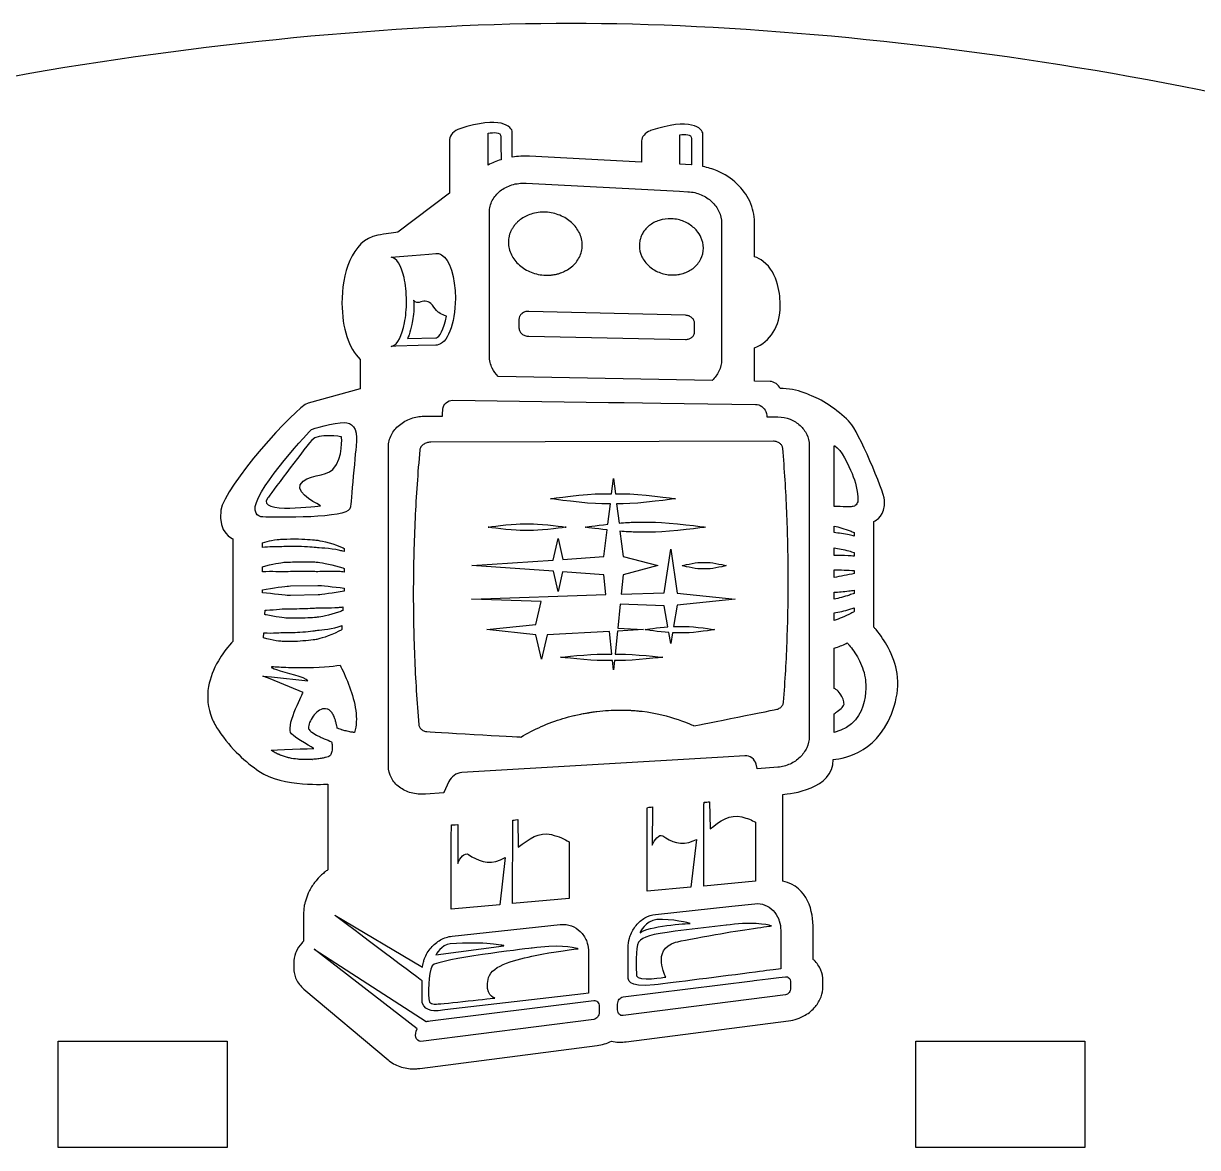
# Model space of a CAD drawing. Header units: millimetres. Extents: x -127 to 1881, y -61 to 1624.
# Drawn here: x 31.6 to 100.2, y -17.2 to 48.6 of the extents above; entities that cross this region are included whole.
import ezdxf

# ---------------------------------------------------------------- set-up
doc = ezdxf.new("R2010")
doc.units = ezdxf.units.MM
doc.layers.get('0').update_dxf_attribs({"linetype": 'CONTINUOUS', "true_color": 0xffffff})

msp = doc.modelspace()

# ---------------------------------------------------------------- linework, layer by layer
at = {"color": 7, "true_color": 0xffffff}
for points in [[(63.597, 48.572), (63.597, 48.572)], [(58.731, 40.286), (58.731, 42.148), (58.731, 42.148)], [(60.151, 40.752), (60.151, 42.199)], [(70.613, 40.298), (69.955, 40.333), (69.955, 42.057), (69.955, 42.057)], [(71.299, 40.205), (71.299, 42.096)], [(56.484, 41.779), (56.484, 38.872)], [(67.711, 41.699), (67.711, 40.451), (61.153, 40.801)], [(59.492, 40.604), (59.491, 40.604)], [(60.963, 39.23), (67.711, 38.874), (69.934, 38.757), (70.422, 38.732)], [(56.478, 38.651), (53.456, 36.361)], [(58.812, 29.114), (58.812, 37.514)], [(72.395, 36.89), (72.395, 28.905)], [(74.315, 34.93), (74.315, 36.802), (74.319, 36.943)], [(54.288, 34.994), (55.27, 35.074), (55.685, 35.108)], [(53.059, 34.895), (54.288, 34.994), (54.288, 34.994)], [(70.284, 31.502), (61.109, 31.733)], [(60.542, 31.263), (60.542, 30.764)], [(70.814, 30.541), (70.814, 31.023)], [(61.109, 30.272), (70.284, 30.089)], [(55.678, 29.76), (55.67, 29.76), (54.645, 29.728), (53.338, 29.688), (53.074, 29.682)], [(54.026, 30.136), (55.671, 30.186)], [(55.683, 29.759), (55.681, 29.759)], [(55.748, 29.763), (55.748, 29.762), (55.722, 29.762)], [(75.229, 27.631), (74.315, 27.648), (74.315, 29.594)], [(51.25, 28.923), (51.25, 27.197), (48.202, 26.366)], [(71.833, 27.694), (68.717, 27.75), (59.329, 27.922)], [(56.668, 26.535), (65.787, 26.409), (66.692, 26.397), (68.839, 26.367), (70.201, 26.348), (74.386, 26.291)], [(55.079, 25.606), (56.076, 25.604)], [(56.07, 25.722), (56.093, 26.01)], [(75.013, 25.758), (75.035, 25.637)], [(75.04, 25.554), (75.682, 25.553)], [(75.424, 24.132), (55.378, 24.075)], [(52.906, 5.131), (52.906, 23.803)], [(77.518, 23.897), (77.518, 23.838), (77.518, 23.838)], [(77.518, 23.838), (77.518, 6.857)], [(78.978, 20.325), (78.979, 23.872), (78.979, 23.872)], [(65.388, 21.064), (65.963, 21.064), (66.072, 21.95), (66.181, 21.064), (66.646, 21.064)], [(65.743, 19.275), (65.89, 20.475), (65.388, 20.475)], [(66.646, 20.475), (66.254, 20.475), (66.394, 19.342)], [(60.611, 19.299), (61.395, 19.299)], [(67.306, 19.395), (68.521, 19.395)], [(81.305, 13.256), (81.305, 19.431)], [(65.433, 11.688), (65.978, 11.688), (65.845, 13.007), (62.184, 12.809), (61.86, 11.385), (61.536, 12.809), (58.653, 13.115), (61.536, 13.42), (61.84, 14.756), (57.767, 14.894), (65.628, 15.16), (65.51, 16.328), (63.089, 16.494), (62.825, 15.335), (62.552, 16.531), (57.792, 16.858), (62.538, 17.184), (62.825, 18.445), (63.103, 17.223), (65.51, 17.388), (65.702, 18.947)], [(61.395, 18.918), (60.611, 18.918)], [(66.451, 18.872), (66.634, 17.388), (68.671, 16.858), (66.634, 16.328), (66.519, 15.191), (69.035, 15.275), (69.416, 17.82), (69.801, 15.249), (73.196, 14.894), (69.794, 14.54), (69.584, 13.305), (69.588, 13.305), (69.588, 13.305)], [(68.521, 18.822), (67.306, 18.822)], [(78.978, 18.787), (78.978, 19.175), (78.978, 19.175)], [(80.153, 18.789), (80.153, 18.589)], [(43.802, 18.428), (43.802, 14.059)], [(45.535, 17.91), (45.535, 18.194)], [(46.608, 17.961), (46.09, 17.956)], [(50.31, 17.866), (50.31, 17.68)], [(78.978, 17.445), (78.978, 17.904), (78.978, 17.904)], [(80.153, 17.623), (80.153, 17.411)], [(45.535, 16.488), (45.535, 16.782)], [(50.31, 16.694), (50.31, 16.483)], [(71.139, 17.048), (71.491, 17.048), (71.491, 17.048)], [(71.583, 16.666), (71.139, 16.666)], [(71.491, 17.048), (71.583, 17.048)], [(78.978, 16.161), (78.978, 16.621), (78.978, 16.621)], [(80.153, 16.576), (80.153, 16.39)], [(45.535, 15.274), (45.535, 15.449), (45.535, 15.449)], [(47.056, 15.666), (47.17, 15.669), (48.785, 15.7)], [(48.805, 15.15), (47.17, 15.117), (47.075, 15.115)], [(50.31, 15.544), (50.31, 15.364)], [(78.977, 14.89), (78.977, 15.301), (78.977, 15.301)], [(80.153, 15.422), (80.153, 15.232)], [(50.244, 14.443), (50.233, 14.227)], [(69.25, 13.287), (69.042, 14.514), (66.461, 14.6), (66.318, 13.196), (67.828, 13.115), (66.302, 13.032), (66.166, 11.688), (66.465, 11.688)], [(43.795, 13.928), (43.806, 13.053)], [(45.674, 13.99), (45.687, 14.247)], [(78.977, 13.653), (78.977, 14.096), (78.977, 14.096)], [(80.153, 14.397), (80.153, 14.169)], [(50.19, 13.346), (50.178, 13.115)], [(69.588, 13.305), (70.284, 13.305)], [(43.802, 12.967), (43.802, 12.423)], [(45.606, 12.625), (45.621, 12.925)], [(69.52, 12.925), (69.416, 12.31), (69.309, 12.937)], [(70.284, 12.922), (69.588, 12.922)], [(78.977, 9.676), (78.977, 12.039)], [(66.465, 11.307), (66.128, 11.307), (66.072, 10.758), (66.018, 11.307), (65.433, 11.307)], [(47.916, 9.44), (45.987, 10.227), (45.568, 10.398), (46.064, 10.343), (48.193, 10.112)], [(67.013, 8.394), (67.008, 8.394)], [(64.436, 8.229), (64.439, 8.229)], [(78.975, 7.091), (78.975, 8.191)], [(50.918, 7.103), (50.911, 7.103)], [(46.169, 5.977), (46.17, 5.976)], [(46.398, 5.853), (46.402, 5.853)], [(48.073, 5.51), (48.069, 5.51)], [(73.755, 5.736), (72.483, 5.661), (57.193, 4.753)], [(74.477, 4.991), (74.414, 5.249)], [(75.682, 5.067), (74.48, 4.976)], [(56.44, 4.235), (56.143, 3.578)], [(49.356, 4.081), (49.356, -0.937)], [(56.141, 3.571), (55.079, 3.489)], [(75.976, -1.597), (75.976, 3.473)], [(71.347, -1.884), (71.347, 2.886)], [(71.688, 3.045), (71.723, 1.457)], [(70.727, 0.758), (70.921, 0.845), (70.602, -1.953), (68.044, -2.189), (68.044, 2.594)], [(68.352, 2.743), (68.34, 0.504)], [(59.459, -0.347), (59.74, -0.22), (59.418, -2.985), (56.58, -3.247), (56.58, 0.921), (56.604, 1.687)], [(56.967, 1.718), (56.956, -0.573)], [(60.172, -2.915), (60.174, 1.969)], [(60.469, 2), (60.504, 0.388)], [(74.381, 1.854), (74.381, -1.604), (71.347, -1.884), (71.347, -1.884)], [(63.468, 0.707), (63.468, -2.611), (60.172, -2.915), (60.172, -2.915)], [(68.533, -3.543), (72.987, -3.066), (74.332, -2.922)], [(47.939, -3.54), (47.939, -5.111)], [(49.767, -3.589), (54.89, -6.626), (54.89, -6.626)], [(73.145, -4.119), (72.9, -4.148), (72.672, -4.174), (72.67, -4.174), (69.685, -4.528)], [(56.635, -4.817), (62.959, -4.14)], [(75.854, -4.488), (75.854, -6.727)], [(77.749, -6.175), (77.749, -4.4)], [(55.675, -5.913), (59.66, -5.374)], [(61.824, -5.457), (61.579, -5.485), (61.313, -5.517), (61.31, -5.517)], [(54.583, -10.242), (48.559, -5.576), (55.104, -9.807)], [(64.614, -5.765), (64.614, -8.158), (64.325, -8.191), (56.208, -9.131), (55.818, -9.176)], [(66.925, -7.279), (66.925, -5.503)], [(47.368, -6.383), (47.368, -6.686)], [(54.879, -8.71), (54.879, -7.439)], [(66.632, -8.372), (74.194, -7.432), (74.299, -7.418), (74.456, -7.4), (75.126, -7.318), (75.744, -7.239), (76.13, -7.191), (76.13, -7.191)], [(76.427, -7.516), (76.427, -7.851)], [(78.323, -7.759), (78.323, -7.425)], [(47.96, -7.912), (52.892, -12.06)], [(55.339, -9.774), (64.914, -8.585)], [(65.24, -8.921), (65.24, -9.27), (65.24, -9.27)], [(66.309, -9.134), (66.309, -8.786)], [(76.13, -8.247), (66.632, -9.465)], [(64.914, -9.686), (54.803, -10.984)], [(66.821, -10.996), (76.314, -9.771)], [(33.595, -10.962), (43.475, -10.962), (43.475, -17.181), (33.595, -17.181), (33.595, -10.962), (33.595, -10.962)], [(83.755, -10.962), (93.636, -10.962), (93.636, -17.181), (83.755, -17.181), (83.755, -10.962), (83.755, -10.962)], [(54.746, -12.555), (65.112, -11.215)]]:
    msp.add_lwpolyline(points, dxfattribs=at)
for points in [[(63.597, 48.572), (45.008, 48.572), (17.743, 44.461), (3.566, 37.453)], [(123.628, 37.453), (109.451, 44.46), (82.186, 48.572), (63.597, 48.572)], [(60.151, 42.199), (60.151, 42.556), (59.419, 43.196), (57.081, 42.406)], [(71.299, 42.096), (71.299, 42.453), (70.567, 43.092), (68.229, 42.303)], [(57.081, 42.406), (56.752, 42.324), (56.484, 42.044), (56.484, 41.779)], [(58.731, 42.148), (59.055, 42.209), (59.488, 42.235), (59.488, 41.947)], [(59.488, 41.947), (59.488, 41.642), (59.49, 41.004), (59.492, 40.604)], [(68.215, 42.296), (67.929, 42.189), (67.711, 41.938), (67.711, 41.699)], [(68.229, 42.303), (68.222, 42.301), (68.219, 42.298), (68.215, 42.296)], [(69.955, 42.057), (70.267, 42.106), (70.635, 42.108), (70.635, 41.842)], [(70.635, 41.842), (70.635, 41.478), (70.64, 40.634), (70.641, 40.295)], [(59.491, 40.604), (59.223, 40.521), (58.97, 40.413), (58.731, 40.286)], [(61.153, 40.801), (60.812, 40.82), (60.476, 40.803), (60.151, 40.752)], [(70.641, 40.295), (70.632, 40.295), (70.622, 40.298), (70.613, 40.298)], [(72.133, 39.947), (71.867, 40.061), (71.587, 40.145), (71.299, 40.205)], [(73.29, 39.198), (72.96, 39.509), (72.57, 39.762), (72.133, 39.947)], [(60.131, 39.131), (60.387, 39.21), (60.668, 39.245), (60.963, 39.23)], [(74.044, 38.17), (73.868, 38.548), (73.614, 38.894), (73.29, 39.198)], [(56.484, 38.872), (56.484, 38.807), (56.478, 38.651), (56.478, 38.651)], [(58.983, 38.218), (59.092, 38.43), (59.25, 38.619), (59.446, 38.775)], [(59.446, 38.775), (59.641, 38.93), (59.873, 39.051), (60.131, 39.131)], [(70.422, 38.732), (70.698, 38.72), (70.956, 38.655), (71.193, 38.554)], [(71.193, 38.554), (71.429, 38.453), (71.641, 38.316), (71.819, 38.147)], [(58.812, 37.514), (58.812, 37.766), (58.873, 38.002), (58.983, 38.218)], [(71.819, 38.147), (71.997, 37.982), (72.142, 37.788), (72.24, 37.574)], [(74.319, 36.943), (74.319, 37.363), (74.226, 37.776), (74.044, 38.17)], [(60.628, 37.101), (60.608, 37.087), (60.586, 37.077), (60.567, 37.063)], [(61.26, 37.426), (61.024, 37.353), (60.813, 37.24), (60.628, 37.101)], [(62.101, 37.533), (61.805, 37.546), (61.519, 37.509), (61.26, 37.426)], [(62.939, 37.35), (62.682, 37.454), (62.398, 37.52), (62.101, 37.533)], [(63.619, 36.926), (63.426, 37.101), (63.195, 37.244), (62.939, 37.35)], [(69.469, 37.149), (69.211, 37.162), (68.963, 37.127), (68.738, 37.054)], [(70.194, 36.988), (69.972, 37.081), (69.728, 37.137), (69.469, 37.149)], [(72.24, 37.574), (72.34, 37.36), (72.395, 37.129), (72.395, 36.89)], [(60.088, 36.466), (60.04, 36.368), (60.001, 36.266), (59.974, 36.159)], [(60.098, 36.492), (60.093, 36.483), (60.093, 36.474), (60.088, 36.466)], [(60.109, 36.508), (60.106, 36.501), (60.102, 36.496), (60.098, 36.492)], [(60.206, 36.655), (60.173, 36.605), (60.136, 36.561), (60.109, 36.508)], [(60.336, 36.835), (60.287, 36.778), (60.247, 36.717), (60.206, 36.655)], [(60.462, 36.959), (60.42, 36.918), (60.375, 36.878), (60.336, 36.835)], [(60.567, 37.063), (60.529, 37.029), (60.499, 36.992), (60.462, 36.959)], [(64.076, 36.324), (63.968, 36.547), (63.81, 36.751), (63.619, 36.926)], [(67.89, 36.467), (67.836, 36.398), (67.787, 36.321), (67.746, 36.243)], [(67.914, 36.501), (67.907, 36.491), (67.898, 36.478), (67.89, 36.467)], [(68.117, 36.707), (68.045, 36.643), (67.976, 36.576), (67.914, 36.501)], [(68.138, 36.727), (68.13, 36.721), (68.124, 36.712), (68.117, 36.707)], [(68.165, 36.746), (68.157, 36.739), (68.146, 36.734), (68.138, 36.727)], [(68.738, 37.054), (68.523, 36.984), (68.331, 36.877), (68.165, 36.746)], [(70.51, 36.822), (70.41, 36.885), (70.305, 36.941), (70.194, 36.988)], [(70.786, 36.609), (70.701, 36.687), (70.608, 36.758), (70.51, 36.822)], [(70.936, 36.451), (70.889, 36.506), (70.84, 36.559), (70.786, 36.609)], [(70.939, 36.447), (70.938, 36.448), (70.938, 36.45), (70.936, 36.451)], [(71.182, 36.072), (71.121, 36.206), (71.036, 36.33), (70.939, 36.447)], [(52.282, 36.184), (50.728, 35.893), (50.184, 33.867), (50.189, 32.218)], [(53.456, 36.361), (53.125, 36.326), (52.74, 36.269), (52.282, 36.184)], [(59.968, 36.126), (59.942, 36.014), (59.925, 35.896), (59.925, 35.775)], [(59.925, 35.775), (59.925, 35.52), (59.987, 35.274), (60.098, 35.048)], [(59.974, 36.159), (59.972, 36.148), (59.97, 36.137), (59.968, 36.126)], [(64.243, 35.604), (64.243, 35.857), (64.182, 36.1), (64.076, 36.324)], [(67.618, 35.891), (67.596, 35.79), (67.582, 35.686), (67.582, 35.58)], [(67.622, 35.922), (67.621, 35.912), (67.62, 35.901), (67.618, 35.891)], [(67.725, 36.203), (67.682, 36.113), (67.649, 36.019), (67.622, 35.922)], [(67.729, 36.218), (67.729, 36.214), (67.728, 36.209), (67.725, 36.203)], [(67.746, 36.243), (67.742, 36.235), (67.734, 36.229), (67.729, 36.218)], [(71.328, 35.431), (71.328, 35.656), (71.276, 35.874), (71.182, 36.072)], [(55.685, 35.108), (55.7, 35.11), (55.715, 35.11), (55.73, 35.111)], [(55.73, 35.111), (55.744, 35.113), (55.76, 35.115), (55.774, 35.115)], [(55.774, 35.115), (55.858, 35.113), (55.94, 35.088), (56.019, 35.04)], [(56.019, 35.04), (56.478, 34.764), (56.822, 33.753), (56.821, 32.487)], [(60.098, 35.048), (60.209, 34.821), (60.37, 34.614), (60.567, 34.44)], [(64.076, 34.9), (64.182, 35.114), (64.243, 35.352), (64.243, 35.604)], [(67.582, 35.58), (67.582, 35.352), (67.635, 35.133), (67.729, 34.931)], [(71.182, 34.803), (71.276, 34.994), (71.328, 35.207), (71.328, 35.431)], [(53.82, 33.705), (53.658, 34.424), (53.376, 34.889), (53.059, 34.895)], [(60.567, 34.44), (60.765, 34.265), (61, 34.122), (61.26, 34.018)], [(63.619, 34.334), (63.81, 34.493), (63.968, 34.684), (64.076, 34.9)], [(67.729, 34.931), (67.827, 34.729), (67.965, 34.545), (68.138, 34.39)], [(68.138, 34.39), (68.309, 34.234), (68.511, 34.105), (68.738, 34.015)], [(70.786, 34.297), (70.862, 34.362), (70.93, 34.435), (70.994, 34.511)], [(70.994, 34.511), (71.069, 34.602), (71.131, 34.699), (71.182, 34.803)], [(74.83, 34.653), (74.675, 34.771), (74.5, 34.862), (74.315, 34.93)], [(75.823, 32.079), (75.823, 32.622), (75.728, 33.961), (74.83, 34.653)], [(53.962, 32.33), (53.962, 32.842), (53.909, 33.311), (53.82, 33.705)], [(61.26, 34.018), (61.519, 33.916), (61.805, 33.855), (62.101, 33.845)], [(62.101, 33.845), (62.202, 33.843), (62.3, 33.846), (62.396, 33.855)], [(62.396, 33.855), (62.419, 33.857), (62.441, 33.858), (62.464, 33.862)], [(62.464, 33.862), (62.56, 33.872), (62.653, 33.886), (62.742, 33.906)], [(62.742, 33.906), (62.747, 33.909), (62.748, 33.909), (62.753, 33.909)], [(62.753, 33.909), (62.816, 33.926), (62.878, 33.943), (62.939, 33.962)], [(62.939, 33.962), (62.952, 33.967), (62.965, 33.975), (62.977, 33.981)], [(62.977, 33.981), (63.086, 34.017), (63.191, 34.062), (63.289, 34.115)], [(63.289, 34.115), (63.293, 34.116), (63.3, 34.119), (63.304, 34.122)], [(63.304, 34.122), (63.417, 34.182), (63.523, 34.253), (63.619, 34.334)], [(68.738, 34.015), (68.963, 33.924), (69.211, 33.869), (69.469, 33.86)], [(69.469, 33.86), (69.544, 33.858), (69.617, 33.861), (69.69, 33.867)], [(69.69, 33.867), (69.712, 33.868), (69.735, 33.871), (69.758, 33.872)], [(69.758, 33.872), (69.809, 33.879), (69.858, 33.885), (69.907, 33.893)], [(69.907, 33.893), (69.93, 33.899), (69.953, 33.903), (69.976, 33.906)], [(69.976, 33.906), (70.026, 33.918), (70.078, 33.932), (70.125, 33.946)], [(70.125, 33.946), (70.143, 33.95), (70.162, 33.956), (70.179, 33.961)], [(70.179, 33.961), (70.184, 33.963), (70.19, 33.965), (70.194, 33.966)], [(70.194, 33.966), (70.205, 33.97), (70.213, 33.975), (70.222, 33.979)], [(70.222, 33.979), (70.434, 34.054), (70.625, 34.161), (70.786, 34.297)], [(53.848, 31.052), (53.922, 31.43), (53.963, 31.864), (53.962, 32.33)], [(54.71, 32.252), (54.686, 32.24), (54.474, 32.193), (54.376, 32.381)], [(54.376, 32.381), (54.394, 32.261), (54.4, 32.137), (54.399, 32.013)], [(55.394, 32.188), (55.186, 32.358), (54.931, 32.359), (54.71, 32.252)], [(56.821, 32.487), (56.817, 30.99), (56.33, 29.807), (55.748, 29.763)], [(50.189, 32.218), (50.199, 30.733), (50.592, 29.569), (51.25, 28.923)], [(54.399, 32.013), (54.397, 31.618), (54.316, 31.223), (54.267, 30.972)], [(55.718, 31.776), (55.588, 31.894), (55.532, 32.074), (55.394, 32.188)], [(55.852, 31.665), (55.807, 31.698), (55.762, 31.734), (55.718, 31.776)], [(56.188, 31.492), (56.072, 31.532), (55.96, 31.587), (55.852, 31.665)], [(60.704, 31.596), (60.656, 31.555), (60.617, 31.509), (60.589, 31.453)], [(60.708, 31.601), (60.706, 31.6), (60.706, 31.598), (60.704, 31.596)], [(60.718, 31.606), (60.714, 31.603), (60.71, 31.603), (60.708, 31.601)], [(60.888, 31.7), (60.825, 31.679), (60.768, 31.646), (60.718, 31.606)], [(61.109, 31.733), (61.03, 31.736), (60.956, 31.723), (60.888, 31.7)], [(74.315, 29.594), (75.248, 29.965), (75.823, 30.83), (75.823, 32.079)], [(53.128, 29.693), (53.437, 29.783), (53.704, 30.305), (53.848, 31.052)], [(54.267, 30.972), (54.225, 30.749), (54.172, 30.547), (54.111, 30.365)], [(55.718, 30.188), (55.861, 30.203), (56.154, 30.65), (56.303, 31.455)], [(56.303, 31.455), (56.264, 31.466), (56.225, 31.479), (56.188, 31.492)], [(60.582, 31.437), (60.557, 31.383), (60.542, 31.326), (60.542, 31.263)], [(60.586, 31.45), (60.583, 31.446), (60.585, 31.442), (60.582, 31.437)], [(60.589, 31.453), (60.589, 31.452), (60.586, 31.452), (60.586, 31.45)], [(70.489, 31.461), (70.427, 31.486), (70.357, 31.502), (70.284, 31.502)], [(70.658, 31.357), (70.611, 31.399), (70.553, 31.436), (70.489, 31.461)], [(70.772, 31.204), (70.744, 31.262), (70.706, 31.314), (70.658, 31.357)], [(70.814, 31.023), (70.814, 31.086), (70.798, 31.148), (70.772, 31.204)], [(54.111, 30.365), (54.085, 30.285), (54.056, 30.208), (54.026, 30.136)], [(60.542, 30.764), (60.542, 30.696), (60.556, 30.634), (60.586, 30.574)], [(60.586, 30.574), (60.614, 30.518), (60.656, 30.463), (60.708, 30.419)], [(60.708, 30.419), (60.76, 30.375), (60.82, 30.338), (60.888, 30.314)], [(60.888, 30.314), (60.956, 30.287), (61.03, 30.273), (61.109, 30.272)], [(70.489, 30.12), (70.553, 30.142), (70.611, 30.176), (70.658, 30.217)], [(70.658, 30.217), (70.706, 30.257), (70.744, 30.307), (70.772, 30.362)], [(70.772, 30.362), (70.798, 30.416), (70.814, 30.477), (70.814, 30.541)], [(53.074, 29.682), (53.093, 29.684), (53.109, 29.688), (53.128, 29.693)], [(55.671, 30.186), (55.686, 30.188), (55.702, 30.188), (55.718, 30.188)], [(55.681, 29.759), (55.679, 29.76), (55.678, 29.76), (55.678, 29.76)], [(55.722, 29.762), (55.709, 29.762), (55.697, 29.758), (55.683, 29.759)], [(70.284, 30.089), (70.357, 30.088), (70.427, 30.099), (70.489, 30.12)], [(58.983, 28.4), (58.873, 28.62), (58.812, 28.862), (58.812, 29.114)], [(72.395, 28.905), (72.395, 28.665), (72.34, 28.437), (72.24, 28.23)], [(59.329, 27.922), (59.187, 28.065), (59.069, 28.225), (58.983, 28.4)], [(72.24, 28.23), (72.145, 28.029), (72.004, 27.847), (71.833, 27.694)], [(75.814, 27.221), (75.717, 27.451), (75.477, 27.627), (75.229, 27.631)], [(77.227, 26.973), (76.779, 27.132), (76.302, 27.214), (75.814, 27.221)], [(77.658, 26.787), (77.518, 26.856), (77.377, 26.92), (77.227, 26.973)], [(79.916, 25.22), (79.386, 25.786), (78.314, 26.572), (77.658, 26.787)], [(48.202, 26.366), (47.486, 26.142), (43.287, 21.472), (43.108, 20.1)], [(56.093, 26.01), (56.116, 26.303), (56.375, 26.539), (56.668, 26.535)], [(74.386, 26.291), (74.637, 26.287), (74.88, 26.109), (74.978, 25.877)], [(53.547, 25.082), (53.744, 25.244), (53.978, 25.377), (54.237, 25.467)], [(54.237, 25.467), (54.467, 25.548), (54.719, 25.594), (54.982, 25.603)], [(54.982, 25.603), (55.014, 25.604), (55.046, 25.606), (55.079, 25.606)], [(56.076, 25.604), (56.07, 25.642), (56.067, 25.682), (56.07, 25.722)], [(74.978, 25.877), (74.994, 25.838), (75.006, 25.798), (75.013, 25.758)], [(75.035, 25.637), (75.04, 25.609), (75.04, 25.581), (75.04, 25.554)], [(75.682, 25.553), (75.936, 25.551), (76.177, 25.504), (76.398, 25.42)], [(76.398, 25.42), (76.618, 25.335), (76.815, 25.214), (76.983, 25.063)], [(45.12, 20.31), (45.264, 21.497), (48.402, 24.827), (48.402, 24.827)], [(48.402, 24.827), (48.402, 24.827), (49.758, 25.234), (50.326, 25.234)], [(50.326, 25.234), (50.735, 25.234), (51.122, 24.964), (51.03, 24.034)], [(53.079, 24.507), (53.189, 24.724), (53.348, 24.919), (53.547, 25.082)], [(76.983, 25.063), (77.146, 24.914), (77.281, 24.735), (77.373, 24.538)], [(81.919, 20.682), (81.883, 21.27), (80.356, 24.751), (79.916, 25.22)], [(48.427, 24.204), (47.787, 23.43), (46.014, 21.058), (45.829, 20.796)], [(50.159, 24.391), (50.159, 24.391), (48.785, 24.635), (48.427, 24.204)], [(49.651, 22.489), (50.298, 23.209), (50.159, 24.391), (50.159, 24.391)], [(52.906, 23.803), (52.906, 24.052), (52.968, 24.291), (53.079, 24.507)], [(55.143, 24.04), (55.069, 24.016), (55.002, 23.982), (54.944, 23.941)], [(55.378, 24.075), (55.296, 24.075), (55.216, 24.062), (55.143, 24.04)], [(75.627, 24.099), (75.563, 24.121), (75.496, 24.133), (75.424, 24.132)], [(75.797, 24.011), (75.748, 24.047), (75.689, 24.078), (75.627, 24.099)], [(77.373, 24.538), (77.466, 24.34), (77.518, 24.125), (77.518, 23.897)], [(51.03, 24.034), (51.013, 23.863), (50.687, 20.294), (50.687, 20.294)], [(54.74, 23.622), (54.619, 22.289), (54.528, 20.949), (54.465, 19.608)], [(54.803, 23.798), (54.768, 23.744), (54.746, 23.685), (54.74, 23.622)], [(54.944, 23.941), (54.885, 23.901), (54.838, 23.852), (54.803, 23.798)], [(75.919, 23.879), (75.888, 23.929), (75.846, 23.974), (75.797, 24.011)], [(75.972, 23.717), (75.967, 23.775), (75.948, 23.828), (75.919, 23.879)], [(76.206, 20.016), (76.152, 21.253), (76.076, 22.487), (75.972, 23.717)], [(78.979, 23.872), (78.991, 23.868), (79.002, 23.863), (79.014, 23.858)], [(79.014, 23.858), (79.403, 23.682), (79.812, 22.709), (80.024, 22.239)], [(47.749, 21.585), (48.112, 22.231), (49.246, 22.04), (49.651, 22.489)], [(80.024, 22.239), (80.235, 21.771), (80.361, 21.237), (80.361, 20.648)], [(48.936, 20.363), (48.936, 20.363), (47.465, 21.079), (47.749, 21.585)], [(45.829, 20.796), (45.17, 19.854), (48.936, 20.363), (48.936, 20.363)], [(62.38, 20.769), (62.38, 20.769), (64.5, 21.064), (65.388, 21.064)], [(65.388, 20.475), (64.524, 20.475), (62.38, 20.769), (62.38, 20.769)], [(66.646, 21.064), (67.51, 21.064), (69.693, 20.769), (69.693, 20.769)], [(69.693, 20.769), (69.693, 20.769), (67.532, 20.475), (66.646, 20.475)], [(80.361, 20.648), (80.36, 20.604), (80.35, 20.561), (80.332, 20.523)], [(81.305, 19.431), (81.435, 19.515), (81.975, 19.76), (81.919, 20.682)], [(43.108, 20.1), (42.928, 18.727), (43.802, 18.428), (43.802, 18.428)], [(45.125, 20.034), (45.116, 20.083), (45.12, 20.31), (45.12, 20.31)], [(45.448, 19.721), (45.27, 19.752), (45.158, 19.88), (45.125, 20.034)], [(50.553, 20.089), (49.999, 19.608), (45.794, 19.662), (45.448, 19.721)], [(50.645, 20.186), (50.622, 20.152), (50.59, 20.118), (50.553, 20.089)], [(50.687, 20.294), (50.682, 20.259), (50.668, 20.222), (50.645, 20.186)], [(76.291, 16.305), (76.288, 17.544), (76.26, 18.781), (76.206, 20.016)], [(79.68, 20.295), (79.447, 20.301), (79.212, 20.311), (78.978, 20.325)], [(79.784, 20.298), (79.751, 20.297), (79.715, 20.296), (79.68, 20.295)], [(79.91, 20.303), (79.869, 20.301), (79.826, 20.3), (79.784, 20.298)], [(80.036, 20.308), (79.996, 20.306), (79.953, 20.304), (79.91, 20.303)], [(80.158, 20.342), (80.118, 20.321), (80.079, 20.311), (80.036, 20.308)], [(80.26, 20.416), (80.23, 20.384), (80.195, 20.361), (80.158, 20.342)], [(80.332, 20.523), (80.314, 20.484), (80.291, 20.446), (80.26, 20.416)], [(54.465, 19.608), (54.401, 18.266), (54.368, 16.921), (54.362, 15.578)], [(58.736, 19.107), (58.736, 19.107), (60.058, 19.299), (60.611, 19.299)], [(61.395, 19.299), (61.934, 19.299), (63.295, 19.107), (63.295, 19.107)], [(64.404, 19.107), (64.404, 19.107), (65.035, 19.197), (65.743, 19.275)], [(66.394, 19.342), (66.743, 19.372), (67.07, 19.395), (67.306, 19.395)], [(68.521, 19.395), (69.355, 19.395), (71.461, 19.107), (71.461, 19.107)], [(60.611, 18.918), (60.073, 18.918), (58.736, 19.107), (58.736, 19.107)], [(63.295, 19.107), (63.295, 19.107), (61.948, 18.918), (61.395, 18.918)], [(65.702, 18.947), (65.013, 19.024), (64.404, 19.107), (64.404, 19.107)], [(67.306, 18.822), (67.087, 18.822), (66.781, 18.843), (66.451, 18.872)], [(71.461, 19.107), (71.461, 19.107), (69.377, 18.822), (68.521, 18.822)], [(78.978, 19.175), (79.261, 19.107), (79.593, 19.015), (79.913, 18.89)], [(79.864, 18.662), (79.56, 18.726), (79.247, 18.763), (78.978, 18.787)], [(80.153, 18.589), (80.058, 18.615), (79.963, 18.641), (79.864, 18.662)], [(79.913, 18.89), (79.994, 18.858), (80.074, 18.824), (80.153, 18.789)], [(45.535, 18.194), (45.723, 18.255), (45.906, 18.294), (46.065, 18.326)], [(46.09, 17.956), (45.923, 17.95), (45.729, 17.941), (45.535, 17.91)], [(46.065, 18.326), (46.325, 18.374), (46.524, 18.397), (46.594, 18.401)], [(46.594, 18.401), (46.64, 18.403), (46.875, 18.415), (47.17, 18.419)], [(47.17, 17.978), (46.881, 17.975), (46.652, 17.964), (46.608, 17.961)], [(47.17, 18.419), (47.32, 18.42), (47.483, 18.42), (47.649, 18.416)], [(47.643, 17.976), (47.48, 17.98), (47.317, 17.98), (47.17, 17.978)], [(48.675, 17.91), (48.609, 17.92), (48.127, 17.968), (47.643, 17.976)], [(47.649, 18.416), (48.142, 18.408), (48.636, 18.358), (48.705, 18.349)], [(50.059, 17.748), (49.458, 17.885), (48.81, 17.894), (48.675, 17.91)], [(48.705, 18.349), (48.842, 18.332), (49.502, 18.212), (50.102, 17.961)], [(50.102, 17.961), (50.172, 17.931), (50.242, 17.899), (50.31, 17.866)], [(78.978, 17.904), (79.235, 17.858), (79.534, 17.797), (79.827, 17.719)], [(50.31, 17.68), (50.228, 17.705), (50.144, 17.728), (50.059, 17.748)], [(79.804, 17.438), (79.519, 17.452), (79.229, 17.45), (78.978, 17.445)], [(80.153, 17.411), (80.04, 17.423), (79.923, 17.433), (79.804, 17.438)], [(79.827, 17.719), (79.939, 17.689), (80.046, 17.656), (80.153, 17.623)], [(45.535, 16.782), (46.088, 16.96), (46.66, 17.041), (46.783, 17.052)], [(46.794, 16.489), (46.671, 16.48), (46.089, 16.531), (45.535, 16.488)], [(46.783, 17.052), (46.818, 17.054), (46.969, 17.062), (47.17, 17.069)], [(47.17, 16.506), (46.974, 16.499), (46.828, 16.493), (46.794, 16.489)], [(47.17, 17.069), (47.34, 17.075), (47.546, 17.082), (47.754, 17.083)], [(47.755, 16.52), (47.546, 16.519), (47.34, 16.512), (47.17, 16.506)], [(47.754, 17.083), (48.206, 17.089), (48.661, 17.068), (48.724, 17.066)], [(48.714, 16.502), (48.652, 16.506), (48.204, 16.525), (47.755, 16.52)], [(50.007, 16.51), (49.44, 16.541), (48.841, 16.495), (48.714, 16.502)], [(48.724, 17.066), (48.852, 17.057), (49.458, 16.963), (50.026, 16.79)], [(50.31, 16.483), (50.212, 16.494), (50.111, 16.505), (50.007, 16.51)], [(50.026, 16.79), (50.123, 16.761), (50.218, 16.728), (50.31, 16.694)], [(70.078, 16.857), (70.078, 16.857), (70.826, 17.048), (71.139, 17.048)], [(71.139, 16.666), (70.834, 16.666), (70.078, 16.857), (70.078, 16.857)], [(71.583, 17.048), (71.889, 17.048), (72.66, 16.857), (72.66, 16.857)], [(72.66, 16.857), (72.66, 16.857), (71.897, 16.666), (71.583, 16.666)], [(78.978, 16.621), (79.33, 16.61), (79.778, 16.592), (80.153, 16.576)], [(76.23, 12.59), (76.277, 13.829), (76.295, 15.068), (76.291, 16.305)], [(80.153, 16.39), (79.777, 16.315), (79.328, 16.226), (78.978, 16.161)], [(45.535, 15.449), (46.118, 15.542), (46.915, 15.663), (47.056, 15.666)], [(47.075, 15.115), (46.933, 15.112), (46.123, 15.204), (45.535, 15.274)], [(48.785, 15.7), (48.926, 15.703), (49.723, 15.613), (50.31, 15.544)], [(50.31, 15.364), (49.729, 15.272), (48.946, 15.152), (48.805, 15.15)], [(54.362, 15.578), (54.357, 14.234), (54.381, 12.89), (54.434, 11.551)], [(78.977, 15.301), (79.234, 15.318), (79.537, 15.341), (79.835, 15.376)], [(79.869, 15.136), (79.56, 15.037), (79.241, 14.953), (78.977, 14.89)], [(79.835, 15.376), (79.943, 15.39), (80.049, 15.406), (80.153, 15.422)], [(80.153, 15.232), (80.06, 15.198), (79.967, 15.167), (79.869, 15.136)], [(49.978, 14.415), (50.069, 14.421), (50.158, 14.431), (50.244, 14.443)], [(43.802, 14.059), (43.798, 14.017), (43.795, 13.972), (43.795, 13.928)], [(45.754, 13.972), (45.727, 13.978), (45.7, 13.985), (45.674, 13.99)], [(45.687, 14.247), (45.713, 14.248), (45.739, 14.25), (45.766, 14.251)], [(46.966, 13.784), (46.847, 13.786), (46.285, 13.863), (45.754, 13.972)], [(45.766, 14.251), (46.298, 14.281), (46.861, 14.343), (46.978, 14.34)], [(47.218, 13.78), (47.086, 13.781), (46.992, 13.782), (46.966, 13.784)], [(46.978, 14.34), (47.005, 14.34), (47.108, 14.339), (47.248, 14.337)], [(47.871, 13.788), (47.629, 13.781), (47.39, 13.78), (47.218, 13.78)], [(47.248, 14.337), (47.419, 14.337), (47.646, 14.339), (47.875, 14.346)], [(48.777, 13.837), (48.718, 13.83), (48.294, 13.798), (47.871, 13.788)], [(47.875, 14.346), (48.294, 14.355), (48.712, 14.387), (48.772, 14.393)], [(48.772, 14.393), (48.888, 14.403), (49.448, 14.375), (49.978, 14.415)], [(49.994, 14.138), (49.462, 13.959), (48.897, 13.846), (48.777, 13.837)], [(50.233, 14.227), (50.155, 14.196), (50.075, 14.165), (49.994, 14.138)], [(78.977, 14.096), (79.253, 14.144), (79.58, 14.212), (79.897, 14.309)], [(79.956, 14.062), (79.619, 13.89), (79.264, 13.751), (78.977, 13.653)], [(79.897, 14.309), (79.984, 14.336), (80.069, 14.365), (80.153, 14.397)], [(80.153, 14.169), (80.09, 14.133), (80.023, 14.097), (79.956, 14.062)], [(43.806, 13.053), (43.804, 13.025), (43.802, 12.996), (43.802, 12.967)], [(47.731, 12.966), (48.18, 12.991), (48.627, 13.059), (48.688, 13.071)], [(48.688, 13.071), (48.813, 13.093), (49.415, 13.117), (49.974, 13.276)], [(49.974, 13.276), (50.047, 13.296), (50.12, 13.32), (50.19, 13.346)], [(50.178, 13.115), (50.124, 13.081), (50.068, 13.049), (50.011, 13.02)], [(67.921, 13.114), (67.921, 13.114), (68.695, 13.239), (69.25, 13.287)], [(69.309, 12.937), (68.757, 12.98), (67.921, 13.114), (67.921, 13.114)], [(70.284, 13.305), (70.764, 13.305), (71.973, 13.114), (71.973, 13.114)], [(71.973, 13.114), (71.973, 13.114), (70.776, 12.922), (70.284, 12.922)], [(81.428, 13.115), (81.386, 13.164), (81.346, 13.211), (81.305, 13.256)], [(82.14, 12.065), (81.945, 12.428), (81.706, 12.779), (81.428, 13.115)], [(43.802, 12.423), (43.777, 12.394), (43.749, 12.364), (43.722, 12.335)], [(46.759, 12.418), (46.643, 12.427), (46.129, 12.474), (45.606, 12.625)], [(45.621, 12.925), (46.138, 12.893), (46.657, 12.956), (46.771, 12.947)], [(47.153, 12.416), (46.948, 12.414), (46.795, 12.417), (46.759, 12.418)], [(46.771, 12.947), (46.806, 12.946), (46.967, 12.943), (47.179, 12.946)], [(47.737, 12.438), (47.529, 12.423), (47.324, 12.418), (47.153, 12.416)], [(47.179, 12.946), (47.343, 12.948), (47.536, 12.953), (47.731, 12.966)], [(48.714, 12.544), (48.65, 12.532), (48.193, 12.463), (47.737, 12.438)], [(50.011, 13.02), (49.452, 12.724), (48.842, 12.566), (48.714, 12.544)], [(69.588, 12.922), (69.566, 12.922), (69.543, 12.924), (69.52, 12.925)], [(76.02, 8.875), (76.116, 10.112), (76.185, 11.351), (76.23, 12.59)], [(43.722, 12.335), (43.424, 11.999), (43.167, 11.649), (42.959, 11.292)], [(62.966, 11.497), (62.966, 11.497), (64.706, 11.688), (65.433, 11.688)], [(66.465, 11.688), (67.173, 11.688), (68.963, 11.497), (68.963, 11.497)], [(78.977, 12.039), (79.013, 12.05), (79.051, 12.059), (79.087, 12.068)], [(79.087, 12.068), (79.329, 12.143), (79.555, 12.242), (79.745, 12.338)], [(79.745, 12.338), (79.779, 12.299), (79.816, 12.258), (79.855, 12.212)], [(79.855, 12.212), (80.026, 12.006), (80.227, 11.733), (80.401, 11.409)], [(82.658, 10.553), (82.579, 11.059), (82.406, 11.569), (82.14, 12.065)], [(42.959, 11.292), (42.665, 10.793), (42.472, 10.287), (42.386, 9.792)], [(47.774, 10.897), (48.872, 10.897), (49.603, 10.954), (50.078, 11.041)], [(50.078, 11.041), (50.093, 11.009), (50.109, 10.978), (50.125, 10.945)], [(54.434, 11.551), (54.486, 10.213), (54.568, 8.88), (54.679, 7.553)], [(65.433, 11.307), (64.724, 11.307), (62.966, 11.497), (62.966, 11.497)], [(68.963, 11.497), (68.963, 11.497), (67.191, 11.307), (66.465, 11.307)], [(80.401, 11.409), (80.577, 11.086), (80.724, 10.711), (80.788, 10.301)], [(46.369, 10.758), (46.158, 10.829), (46.035, 10.897), (46.089, 10.959)], [(46.089, 10.959), (46.092, 10.962), (46.093, 10.964), (46.096, 10.966)], [(46.096, 10.966), (46.21, 10.951), (46.35, 10.938), (46.518, 10.928)], [(48.193, 10.112), (48.043, 10.353), (46.915, 10.571), (46.369, 10.758)], [(46.518, 10.928), (46.831, 10.909), (47.243, 10.897), (47.774, 10.897)], [(50.125, 10.945), (50.285, 10.621), (50.471, 10.211), (50.631, 9.768)], [(80.788, 10.301), (80.789, 10.301), (81.256, 7.679), (78.975, 7.091)], [(82.494, 8.646), (82.684, 9.272), (82.756, 9.909), (82.658, 10.553)], [(42.386, 9.792), (42.273, 9.148), (42.337, 8.523), (42.577, 7.942)], [(50.631, 9.768), (50.792, 9.325), (50.929, 8.847), (50.992, 8.387)], [(79.084, 9.619), (79.049, 9.643), (79.014, 9.661), (78.977, 9.676)], [(79.329, 9.367), (79.259, 9.466), (79.174, 9.555), (79.084, 9.619)], [(47.236, 7.015), (46.854, 7.384), (47.825, 9.217), (47.916, 9.44)], [(79.495, 9.05), (79.454, 9.158), (79.397, 9.268), (79.329, 9.367)], [(79.555, 8.761), (79.555, 8.842), (79.534, 8.945), (79.495, 9.05)], [(48.791, 8.352), (48.682, 8.272), (48.582, 8.165), (48.498, 8.047)], [(49.144, 8.49), (49.021, 8.483), (48.9, 8.431), (48.791, 8.352)], [(49.317, 8.47), (49.263, 8.487), (49.203, 8.495), (49.144, 8.49)], [(49.472, 8.387), (49.422, 8.426), (49.37, 8.453), (49.317, 8.47)], [(49.607, 8.243), (49.565, 8.301), (49.519, 8.35), (49.472, 8.387)], [(49.723, 8.037), (49.686, 8.116), (49.648, 8.184), (49.607, 8.243)], [(50.992, 8.387), (51.056, 7.927), (51.049, 7.482), (50.918, 7.103)], [(64.493, 8.236), (64.537, 8.242), (64.58, 8.249), (64.625, 8.255)], [(64.625, 8.255), (64.633, 8.257), (64.64, 8.257), (64.649, 8.259)], [(64.649, 8.259), (64.667, 8.261), (64.686, 8.265), (64.706, 8.267)], [(64.706, 8.267), (64.787, 8.282), (64.871, 8.294), (64.952, 8.305)], [(64.952, 8.305), (65.003, 8.311), (65.054, 8.32), (65.104, 8.327)], [(65.104, 8.327), (65.327, 8.354), (65.551, 8.374), (65.775, 8.388)], [(65.775, 8.388), (65.978, 8.401), (66.181, 8.406), (66.381, 8.407)], [(66.381, 8.407), (66.438, 8.409), (66.494, 8.407), (66.551, 8.407)], [(66.551, 8.407), (66.705, 8.406), (66.859, 8.402), (67.013, 8.394)], [(67.008, 8.394), (67.042, 8.394), (67.077, 8.394), (67.11, 8.393)], [(67.11, 8.393), (67.128, 8.391), (67.144, 8.39), (67.16, 8.388)], [(67.16, 8.388), (67.159, 8.388), (67.158, 8.388), (67.156, 8.386)], [(67.156, 8.386), (67.275, 8.381), (67.39, 8.368), (67.507, 8.358)], [(67.507, 8.358), (67.59, 8.35), (67.674, 8.344), (67.757, 8.335)], [(67.757, 8.335), (69.323, 8.176), (70.77, 7.489), (70.77, 7.489)], [(70.77, 7.489), (71.168, 7.566), (75.614, 8.441), (75.677, 8.467)], [(75.677, 8.467), (75.742, 8.493), (75.8, 8.527), (75.849, 8.568)], [(75.849, 8.568), (75.898, 8.609), (75.939, 8.656), (75.969, 8.707)], [(75.969, 8.707), (75.997, 8.761), (76.016, 8.817), (76.02, 8.875)], [(78.926, 5.509), (79.636, 5.589), (81.674, 5.96), (82.494, 8.646)], [(78.982, 8.196), (79.044, 8.236), (79.103, 8.277), (79.158, 8.318)], [(79.158, 8.318), (79.271, 8.403), (79.37, 8.486), (79.441, 8.559)], [(79.441, 8.559), (79.512, 8.635), (79.555, 8.705), (79.555, 8.761)], [(42.577, 7.942), (42.681, 7.686), (42.815, 7.45), (42.963, 7.226)], [(48.298, 7.682), (48.251, 7.563), (48.224, 7.45), (48.224, 7.362)], [(48.498, 8.047), (48.414, 7.93), (48.347, 7.803), (48.298, 7.682)], [(49.788, 7.857), (49.769, 7.923), (49.748, 7.984), (49.723, 8.037)], [(49.843, 7.659), (49.827, 7.724), (49.809, 7.793), (49.788, 7.857)], [(49.884, 7.477), (49.872, 7.532), (49.859, 7.594), (49.843, 7.659)], [(61.848, 7.445), (62.257, 7.624), (62.679, 7.781), (63.112, 7.911)], [(63.112, 7.911), (63.325, 7.975), (63.541, 8.035), (63.759, 8.086)], [(63.759, 8.086), (63.768, 8.089), (63.775, 8.091), (63.782, 8.091)], [(63.782, 8.091), (63.905, 8.122), (64.03, 8.144), (64.155, 8.17)], [(64.155, 8.17), (64.245, 8.187), (64.335, 8.211), (64.426, 8.226)], [(64.426, 8.226), (64.429, 8.226), (64.433, 8.226), (64.436, 8.229)], [(64.439, 8.229), (64.458, 8.231), (64.476, 8.232), (64.493, 8.236)], [(78.975, 8.191), (78.978, 8.191), (78.98, 8.193), (78.982, 8.196)], [(42.963, 7.226), (43.724, 6.083), (44.566, 5.364), (45.335, 4.837)], [(48.55, 6.16), (48.55, 6.16), (47.504, 6.756), (47.236, 7.015)], [(48.224, 7.362), (48.224, 7.3), (48.277, 7.233), (48.362, 7.162)], [(48.362, 7.162), (48.448, 7.09), (48.57, 7.018), (48.706, 6.944)], [(48.706, 6.944), (48.791, 6.899), (48.885, 6.854), (48.979, 6.811)], [(49.908, 7.346), (49.904, 7.377), (49.895, 7.424), (49.884, 7.477)], [(50.142, 7.266), (50.051, 7.295), (49.971, 7.323), (49.908, 7.346)], [(50.159, 7.262), (50.153, 7.263), (50.148, 7.265), (50.142, 7.266)], [(50.188, 7.255), (50.179, 7.259), (50.169, 7.259), (50.159, 7.262)], [(50.427, 7.185), (50.344, 7.206), (50.265, 7.23), (50.188, 7.255)], [(50.71, 7.121), (50.622, 7.137), (50.525, 7.159), (50.427, 7.185)], [(50.911, 7.103), (50.855, 7.102), (50.788, 7.11), (50.71, 7.121)], [(54.679, 7.553), (54.685, 7.49), (54.708, 7.433), (54.742, 7.381)], [(54.742, 7.381), (54.777, 7.329), (54.824, 7.283), (54.882, 7.245)], [(54.882, 7.245), (54.939, 7.207), (55.005, 7.179), (55.076, 7.16)], [(55.076, 7.16), (55.21, 7.122), (60.644, 6.833), (60.655, 6.832)], [(60.655, 6.832), (61.04, 7.06), (61.437, 7.265), (61.848, 7.445)], [(48.979, 6.811), (49.035, 6.785), (49.091, 6.759), (49.147, 6.734)], [(49.147, 6.734), (49.298, 6.668), (49.45, 6.607), (49.581, 6.557)], [(49.581, 6.557), (49.593, 6.495), (49.605, 6.415), (49.611, 6.327)], [(49.611, 6.327), (49.617, 6.24), (49.617, 6.144), (49.607, 6.054)], [(77.373, 6.205), (77.281, 6), (77.146, 5.812), (76.983, 5.651)], [(77.518, 6.857), (77.518, 6.63), (77.466, 6.408), (77.373, 6.205)], [(46.047, 6.057), (46.013, 6.079), (48.55, 6.16), (48.55, 6.16)], [(46.097, 6.024), (46.081, 6.035), (46.064, 6.046), (46.047, 6.057)], [(46.17, 5.976), (46.145, 5.99), (46.121, 6.007), (46.097, 6.024)], [(46.17, 5.976), (46.17, 5.976), (46.17, 5.977), (46.169, 5.977)], [(46.282, 5.915), (46.244, 5.936), (46.208, 5.955), (46.17, 5.976)], [(46.402, 5.853), (46.357, 5.874), (46.315, 5.898), (46.271, 5.922)], [(46.271, 5.922), (46.274, 5.919), (46.278, 5.917), (46.282, 5.915)], [(46.406, 5.85), (46.403, 5.851), (46.401, 5.852), (46.398, 5.853)], [(46.467, 5.825), (46.447, 5.833), (46.427, 5.841), (46.406, 5.85)], [(46.478, 5.819), (46.474, 5.82), (46.47, 5.823), (46.467, 5.825)], [(46.508, 5.806), (46.498, 5.81), (46.488, 5.814), (46.478, 5.819)], [(46.638, 5.752), (46.594, 5.77), (46.552, 5.788), (46.508, 5.806)], [(46.659, 5.745), (46.654, 5.747), (46.645, 5.749), (46.638, 5.752)], [(46.764, 5.709), (46.73, 5.72), (46.695, 5.732), (46.659, 5.745)], [(46.881, 5.671), (46.842, 5.682), (46.803, 5.696), (46.764, 5.709)], [(47.002, 5.64), (46.961, 5.649), (46.922, 5.66), (46.881, 5.671)], [(47.012, 5.637), (47.01, 5.638), (47.006, 5.639), (47.002, 5.64)], [(47.123, 5.608), (47.086, 5.616), (47.05, 5.626), (47.012, 5.637)], [(47.585, 5.536), (47.434, 5.553), (47.281, 5.574), (47.123, 5.608)], [(47.61, 5.532), (47.603, 5.534), (47.594, 5.535), (47.585, 5.536)], [(47.625, 5.53), (47.62, 5.532), (47.614, 5.531), (47.61, 5.532)], [(47.861, 5.519), (47.782, 5.523), (47.706, 5.523), (47.625, 5.53)], [(48.069, 5.51), (48.002, 5.51), (47.93, 5.517), (47.861, 5.519)], [(48.212, 5.514), (48.164, 5.514), (48.122, 5.51), (48.073, 5.51)], [(48.435, 5.522), (48.365, 5.518), (48.288, 5.517), (48.212, 5.514)], [(48.464, 5.523), (48.456, 5.522), (48.445, 5.522), (48.435, 5.522)], [(48.469, 5.523), (48.462, 5.523), (48.454, 5.523), (48.447, 5.522)], [(48.447, 5.522), (48.452, 5.523), (48.458, 5.523), (48.464, 5.523)], [(48.622, 5.537), (48.57, 5.534), (48.523, 5.527), (48.469, 5.523)], [(48.773, 5.553), (48.727, 5.547), (48.672, 5.542), (48.622, 5.537)], [(49.032, 5.594), (48.954, 5.58), (48.869, 5.565), (48.773, 5.553)], [(49.232, 5.634), (49.174, 5.622), (49.107, 5.607), (49.032, 5.594)], [(49.375, 5.674), (49.338, 5.663), (49.289, 5.649), (49.232, 5.634)], [(49.539, 5.813), (49.502, 5.747), (49.449, 5.695), (49.375, 5.674)], [(49.607, 6.054), (49.596, 5.965), (49.577, 5.882), (49.539, 5.813)], [(74.414, 5.249), (74.345, 5.534), (74.048, 5.754), (73.755, 5.736)], [(75.976, 3.473), (76.441, 3.513), (78.926, 3.777), (78.926, 5.509)], [(76.983, 5.651), (76.815, 5.489), (76.618, 5.353), (76.398, 5.252)], [(45.335, 4.837), (46.746, 3.867), (49.356, 4.081), (49.356, 4.081)], [(53.079, 4.44), (52.968, 4.648), (52.906, 4.881), (52.906, 5.131)], [(74.48, 4.976), (74.478, 4.981), (74.478, 4.985), (74.477, 4.991)], [(76.398, 5.252), (76.177, 5.151), (75.936, 5.085), (75.682, 5.067)], [(53.547, 3.901), (53.348, 4.048), (53.189, 4.231), (53.079, 4.44)], [(57.193, 4.753), (56.9, 4.735), (56.561, 4.502), (56.44, 4.235)], [(54.237, 3.565), (53.978, 3.637), (53.744, 3.751), (53.547, 3.901)], [(55.079, 3.489), (54.781, 3.466), (54.495, 3.496), (54.237, 3.565)], [(56.143, 3.578), (56.142, 3.575), (56.141, 3.573), (56.141, 3.571)], [(71.347, 2.886), (71.36, 2.923), (71.367, 2.95), (71.367, 2.95)], [(71.367, 2.95), (71.367, 2.95), (71.367, 2.977), (71.371, 3.016)], [(71.371, 3.016), (71.478, 3.026), (71.583, 3.036), (71.688, 3.045)], [(68.044, 2.594), (68.044, 2.619), (68.05, 2.663), (68.062, 2.717)], [(68.062, 2.717), (68.16, 2.726), (68.255, 2.734), (68.352, 2.743)], [(71.723, 1.457), (72.294, 1.911), (72.873, 2.337), (73.58, 2.157)], [(73.58, 2.157), (73.896, 2.077), (74.161, 1.969), (74.381, 1.854)], [(56.604, 1.687), (56.604, 1.687), (56.742, 1.698), (56.967, 1.718)], [(60.174, 1.969), (60.174, 1.969), (60.285, 1.981), (60.469, 2)], [(60.504, 0.388), (61.103, 0.863), (61.71, 1.31), (62.453, 1.122)], [(62.453, 1.122), (62.873, 1.016), (63.209, 0.862), (63.468, 0.707)], [(68.34, 0.504), (68.466, 0.796), (68.734, 1.194), (68.95, 1.045)], [(68.95, 1.045), (69.417, 0.721), (70.045, 0.433), (70.727, 0.758)], [(56.956, -0.573), (57.076, -0.222), (57.368, 0.111), (57.595, -0.045)], [(57.595, -0.045), (58.085, -0.385), (58.743, -0.686), (59.459, -0.347)], [(49.099, -1.143), (48.956, -1.264), (48.825, -1.396), (48.716, -1.525)], [(49.196, -1.063), (49.173, -1.081), (49.121, -1.123), (49.099, -1.143)], [(49.356, -0.937), (49.298, -0.979), (49.245, -1.022), (49.196, -1.063)], [(48.634, -1.618), (48.503, -1.783), (48.39, -1.959), (48.294, -2.149)], [(48.716, -1.525), (48.686, -1.557), (48.655, -1.591), (48.634, -1.618)], [(77.749, -4.4), (77.759, -3.377), (77.465, -1.951), (75.976, -1.597)], [(48.218, -2.306), (48.153, -2.45), (48.097, -2.599), (48.049, -2.772)], [(48.294, -2.149), (48.266, -2.196), (48.243, -2.247), (48.218, -2.306)], [(47.978, -3.084), (47.95, -3.248), (47.939, -3.397), (47.939, -3.54)], [(47.999, -2.963), (47.99, -3.007), (47.982, -3.049), (47.978, -3.084)], [(48.049, -2.772), (48.028, -2.841), (48.01, -2.907), (47.999, -2.963)], [(74.332, -2.922), (74.544, -2.9), (74.745, -2.928), (74.926, -2.996)], [(74.926, -2.996), (75.107, -3.065), (75.272, -3.172), (75.41, -3.314)], [(75.41, -3.314), (75.547, -3.457), (75.656, -3.631), (75.733, -3.83)], [(54.879, -7.439), (54.543, -7.185), (49.748, -3.59), (49.767, -3.589)], [(62.959, -4.14), (63.188, -4.114), (63.406, -4.143), (63.605, -4.214)], [(67.4, -4.187), (67.546, -4.009), (67.719, -3.861), (67.912, -3.748)], [(68.608, -3.848), (67.922, -3.904), (67.621, -4.621), (67.621, -4.621)], [(67.621, -4.621), (68.022, -4.231), (70.417, -4.075), (70.554, -4.068)], [(67.912, -3.748), (68.102, -3.639), (68.314, -3.568), (68.533, -3.543)], [(70.554, -4.068), (70.554, -4.068), (69.452, -3.778), (68.608, -3.848)], [(75.322, -4.216), (75.322, -4.216), (74.466, -3.962), (73.145, -4.119)], [(75.733, -3.83), (75.745, -3.859), (75.755, -3.891), (75.765, -3.923)], [(75.765, -3.923), (75.821, -4.097), (75.854, -4.287), (75.854, -4.488)], [(63.605, -4.214), (63.803, -4.283), (63.98, -4.396), (64.13, -4.544)], [(64.13, -4.544), (64.279, -4.693), (64.401, -4.872), (64.484, -5.08)], [(67.008, -4.936), (67.022, -4.887), (67.036, -4.839), (67.053, -4.793)], [(67.053, -4.793), (67.136, -4.57), (67.253, -4.366), (67.4, -4.187)], [(69.685, -4.528), (68.282, -4.72), (67.791, -4.837), (67.536, -5.175)], [(69.701, -5.175), (69.983, -5.091), (70.989, -4.914), (72.035, -4.724)], [(72.035, -4.724), (73.582, -4.443), (75.322, -4.216), (75.322, -4.216)], [(47.833, -5.222), (47.698, -5.373), (47.591, -5.539), (47.506, -5.732)], [(47.926, -5.123), (47.899, -5.15), (47.856, -5.195), (47.833, -5.222)], [(47.939, -5.111), (47.934, -5.116), (47.929, -5.12), (47.926, -5.123)], [(55.397, -5.496), (55.556, -5.309), (55.746, -5.151), (55.955, -5.036)], [(56.517, -5.27), (56.002, -5.31), (55.675, -5.913), (55.675, -5.913)], [(55.955, -5.036), (56.165, -4.919), (56.394, -4.842), (56.635, -4.817)], [(59.66, -5.374), (59.66, -5.374), (58.587, -5.108), (56.517, -5.27)], [(64.001, -5.554), (64.001, -5.554), (63.145, -5.3), (61.824, -5.457)], [(64.484, -5.08), (64.503, -5.126), (64.519, -5.175), (64.534, -5.223)], [(64.534, -5.223), (64.586, -5.392), (64.614, -5.573), (64.614, -5.765)], [(66.925, -5.503), (66.925, -5.307), (66.955, -5.117), (67.008, -4.936)], [(67.536, -5.175), (67.359, -5.411), (67.375, -6.836), (67.423, -7.134)], [(69.126, -7.209), (69.126, -7.209), (68.263, -5.607), (69.701, -5.175)], [(47.477, -5.808), (47.405, -6), (47.368, -6.194), (47.368, -6.383)], [(47.506, -5.732), (47.495, -5.759), (47.487, -5.779), (47.477, -5.808)], [(54.953, -6.332), (54.972, -6.263), (54.993, -6.196), (55.018, -6.13)], [(55.018, -6.13), (55.108, -5.896), (55.237, -5.681), (55.397, -5.496)], [(61.31, -5.517), (61.31, -5.517), (56.754, -6.032), (55.588, -6.453)], [(58.757, -7.243), (58.957, -6.502), (60.476, -6.164), (61.48, -5.95)], [(61.48, -5.95), (62.484, -5.737), (64.001, -5.554), (64.001, -5.554)], [(77.802, -6.224), (77.785, -6.209), (77.766, -6.192), (77.749, -6.175)], [(47.368, -6.686), (47.368, -6.796), (47.38, -6.909), (47.405, -7.015)], [(54.89, -6.626), (54.89, -6.626), (54.929, -6.427), (54.953, -6.332)], [(55.588, -6.453), (55.233, -6.581), (55.24, -7.885), (55.267, -8.486)], [(75.854, -6.727), (75.518, -6.771), (74.996, -6.838), (74.381, -6.919)], [(78.199, -6.798), (78.107, -6.581), (77.973, -6.387), (77.802, -6.224)], [(78.323, -7.425), (78.323, -7.211), (78.281, -7.004), (78.199, -6.798)], [(47.405, -7.015), (47.428, -7.125), (47.464, -7.231), (47.511, -7.332)], [(47.511, -7.332), (47.558, -7.437), (47.62, -7.538), (47.697, -7.637)], [(59.133, -8.436), (59.133, -8.436), (58.472, -8.29), (58.757, -7.243)], [(68.472, -7.664), (66.841, -7.853), (66.93, -7.267), (66.925, -7.279)], [(67.423, -7.134), (67.479, -7.491), (69.126, -7.209), (69.126, -7.209)], [(74.381, -6.919), (72.43, -7.171), (69.52, -7.544), (68.472, -7.664)], [(76.13, -7.191), (76.17, -7.185), (76.209, -7.192), (76.245, -7.206)], [(76.245, -7.206), (76.28, -7.218), (76.312, -7.242), (76.34, -7.271)], [(76.34, -7.271), (76.366, -7.301), (76.388, -7.336), (76.403, -7.379)], [(76.403, -7.379), (76.42, -7.419), (76.427, -7.465), (76.427, -7.516)], [(47.697, -7.637), (47.774, -7.739), (47.865, -7.832), (47.96, -7.912)], [(76.245, -8.204), (76.209, -8.227), (76.17, -8.242), (76.13, -8.247)], [(76.34, -8.115), (76.312, -8.151), (76.28, -8.182), (76.245, -8.204)], [(76.403, -7.992), (76.388, -8.037), (76.366, -8.078), (76.34, -8.115)], [(76.427, -7.851), (76.427, -7.899), (76.42, -7.947), (76.403, -7.992)], [(78.212, -8.369), (78.285, -8.169), (78.323, -7.964), (78.323, -7.759)], [(55.818, -9.176), (55.818, -9.176), (55.052, -9.285), (54.879, -8.71)], [(55.267, -8.486), (55.282, -8.804), (55.529, -8.798), (55.724, -8.791)], [(55.724, -8.791), (56.093, -8.778), (59.133, -8.436), (59.133, -8.436)], [(64.914, -8.585), (64.959, -8.58), (65.003, -8.585), (65.041, -8.598)], [(65.041, -8.598), (65.078, -8.613), (65.114, -8.635), (65.144, -8.667)], [(65.144, -8.667), (65.173, -8.697), (65.196, -8.735), (65.214, -8.776)], [(65.214, -8.776), (65.229, -8.82), (65.24, -8.87), (65.24, -8.921)], [(66.309, -8.786), (66.309, -8.736), (66.318, -8.685), (66.335, -8.639)], [(66.335, -8.639), (66.351, -8.591), (66.374, -8.547), (66.403, -8.51)], [(66.403, -8.51), (66.433, -8.473), (66.467, -8.439), (66.506, -8.416)], [(66.506, -8.416), (66.544, -8.394), (66.586, -8.378), (66.632, -8.372)], [(77.877, -8.941), (78.022, -8.768), (78.132, -8.577), (78.212, -8.369)], [(65.144, -9.546), (65.114, -9.584), (65.079, -9.615), (65.041, -9.64)], [(65.214, -9.419), (65.196, -9.465), (65.173, -9.509), (65.144, -9.546)], [(65.24, -9.27), (65.24, -9.322), (65.229, -9.371), (65.214, -9.419)], [(66.335, -9.276), (66.318, -9.233), (66.309, -9.186), (66.309, -9.134)], [(66.403, -9.385), (66.374, -9.355), (66.351, -9.319), (66.335, -9.276)], [(66.506, -9.452), (66.467, -9.439), (66.433, -9.416), (66.403, -9.385)], [(66.632, -9.465), (66.586, -9.471), (66.544, -9.465), (66.506, -9.452)], [(76.314, -9.771), (76.656, -9.727), (76.989, -9.615), (77.283, -9.441)], [(77.283, -9.441), (77.515, -9.305), (77.717, -9.134), (77.877, -8.941)], [(54.803, -10.984), (54.51, -10.971), (54.401, -10.578), (54.583, -10.242)], [(55.104, -9.807), (55.104, -9.807), (55.214, -9.79), (55.339, -9.774)], [(65.041, -9.64), (65.003, -9.664), (64.959, -9.681), (64.914, -9.686)], [(65.112, -11.215), (65.403, -11.178), (65.69, -11.091), (65.947, -10.961)], [(65.947, -10.961), (66.228, -11.023), (66.544, -11.032), (66.821, -10.996)], [(52.892, -12.06), (52.911, -12.077), (52.931, -12.094), (52.952, -12.109)], [(52.952, -12.109), (53.162, -12.273), (53.406, -12.396), (53.678, -12.476)], [(53.678, -12.476), (53.94, -12.552), (54.218, -12.586), (54.501, -12.575)], [(54.501, -12.575), (54.583, -12.572), (54.664, -12.563), (54.746, -12.555)]]:
    msp.add_open_spline(points, degree=3, dxfattribs=at)

doc.saveas('drawing.dxf')
